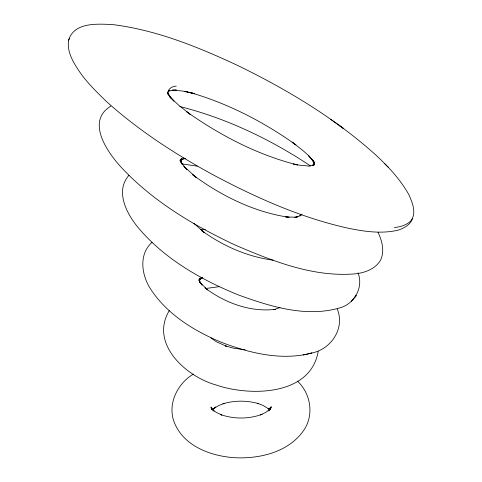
<?xml version="1.0" encoding="UTF-8"?>
<svg xmlns="http://www.w3.org/2000/svg" width="482" height="482" viewBox="0 0 482 482"><rect width="100%" height="100%" fill="white"/><g stroke="black" fill="none" stroke-linecap="round" stroke-linejoin="round"><path stroke-width="0.72" d="M211.875 409.23L211.935 408.146M394.39 227.516A22.268 12.857 0 0 0 411.206 220.388C416.713 212.417 412.273 202.428 408.814 194.577C400.415 179.515 388.498 166.85 375.978 155.144C335.062 118.259 287.302 89.688 237.963 65.588C198.156 47.019 156.644 30.065 112.752 24.594C97.647 23.919 74.144 21.919 68.637 40.12C66.871 50.333 72.023 60.268 77.463 68.558C85.067 80.693 95.43 90.724 105.582 100.696C137.774 129.941 174.556 153.704 212.604 174.562C255.352 197.301 300.075 217.478 347.516 228.064C364.127 231.529 381.575 234.107 398.325 230.119C404.079 228.07 410.296 224.901 412.441 218.762M270.288 409.194L270.438 407.947L270.065 409.573M318.174 351.541C310.45 396.138 249.471 396.475 216.099 384.979C186.215 376.785 149.034 343.527 169.465 310.33M199.361 280.229L199.705 278.349L199.536 281.687M180.895 161.133L181.72 158.331L180.997 160.645M181.72 158.331L181.136 160.295L181.13 162.518L180.376 159.078L182.184 164.248L179.949 160.446L185.552 168.2M199.355 280.867L200.886 277.915L199.283 280.271L202.386 277.602M270.282 408.995L271.167 406.675L269.474 410.013M68.637 40.12L69.571 38.277M301.051 214.297L299.906 215.996L301.545 214.617M180.816 161.223L181.991 159.512L180.822 160.434M269.896 409.411L271.167 407.603L268.161 410.911L270.203 409.23L265.672 412.441L260.455 414.906L262.1 414.291C248.778 419.238 233.668 419.232 220.298 414.454L221.895 415.044L216.352 412.441L212.056 409.417L214.05 411.098L211.092 407.899L212.345 409.694M128.953 175.309C114.138 192.059 127.863 215.972 140.111 229.908C166.398 260.075 202.247 280.331 238.97 295.159C270.571 306.564 305.889 317.59 339.358 308.01C354.378 304.196 363.759 287.441 358.03 272.794M351.312 301.383L356.228 295.587L354.397 297.737M152.011 242.386C138.093 254.779 141.75 276.252 151.318 290.146C168.055 314.975 194.668 331.291 221.883 342.503C250.182 353.288 281.868 360.946 311.89 353.017C331.345 349.107 345.184 328.097 337.261 309.01M212.417 409.7L215.581 406.959L212.104 409.7L218.491 405.633L224.317 403.356L222.907 403.82C234.463 400.331 247.037 400.313 258.623 403.669L257.237 403.223L263.088 405.428L269.637 409.489M168.073 91.887L169.881 90.381L168.73 90.953M312.42 165.561L313.794 164.422L314.722 162.597L313.794 165.26L314.035 163.091L313.571 160.596L314.397 163.741M302.094 214.153L300.178 215.707L294.839 217.454L298.003 216.761L294.43 217.195L285.712 216.9L289.073 217.31C253.936 212.146 221.063 195.722 192.704 174.767L196.096 177.34L183.841 166.356L187.004 169.839M181.238 160.12L183.877 158.054L181.569 159.813L185.064 158.506M110.83 106.124C85.284 121.524 108.016 153.258 121.94 168.079C153.445 201.603 193.764 225.57 235.096 245.019C273.204 261.358 314.336 277.795 356.584 273.716C365.922 272.366 375.767 268.558 380.659 259.997C384.799 250.947 382.051 240.807 377.996 232.252M193.601 374.014C176.984 383.648 166.676 405.266 174.809 423.648C184.847 446.965 212.122 456.472 235.752 457.779C260.569 458.78 289.037 451.869 303.787 430.233C314.294 415.068 310.769 393.27 297.328 381.063M201.747 277.963L200.596 278.698L202.307 277.855M312.505 165.651L314.674 164.489L309.058 166.073M280.03 307.594L273.511 309.721M205.615 288.525L218.936 286.706M303.226 354.975L311.89 353.017L309.305 353.601M273.493 309.739L275.276 309.354C250.279 312.36 224.763 302.859 204.989 287.893L207.495 289.893L199.795 282.199L202.042 285.067L198.964 280.247L200.512 283.512L199.054 279.09L199.464 281.711M176.267 86.127C171.929 86.164 166.724 89.447 168.218 94.364M169.321 90.845L176.364 90.001L172.435 90.092L182.335 91.008L194.445 93.689L190.842 92.749C228.589 103.732 264.016 122.127 295.966 144.901L292.11 142.13C299.75 148.263 308.311 153.836 313.909 162.03M184.925 158.391L183.594 158.62L185.052 158.464M309.137 166.091L299.28 165.145L293.526 164.049L297.454 164.946C257.376 154.885 220.069 135.328 186.462 111.577L190.294 114.397L179.039 105.516L170.001 97.099L173.948 101.112L167.989 93.954L170.67 98.009L167.537 92.08L168.091 94.195M200.301 229.366L205.38 229.727M181.527 163.832L197.271 166.163M245.103 349.793L233.493 348.173L225.389 345.907L226.636 346.353L216.358 341.744L210.917 337.966M273.089 260.16C247.272 256.737 222.672 245.838 201.693 230.577L204.428 232.71L193.933 223.395M179.798 106.522C226.522 118.283 270.679 139.394 310.697 166.043M184.793 91.285L194.445 93.689M184.769 91.279L188.088 92.11M330.628 119.331L343.485 128.489L339.629 125.724M269.667 409.501L268.137 408.29L269.781 409.863M384.407 163.452L388.558 167.531M310.396 157.487L308.36 155.475L313.878 162.054M311.432 158.439L314.33 163.802M211.725 408.67L210.977 407.013L211.634 408.754M211.634 408.272L211.929 409.369M270.185 409.128L270.016 407.808L270.143 408.893"/></g></svg>
